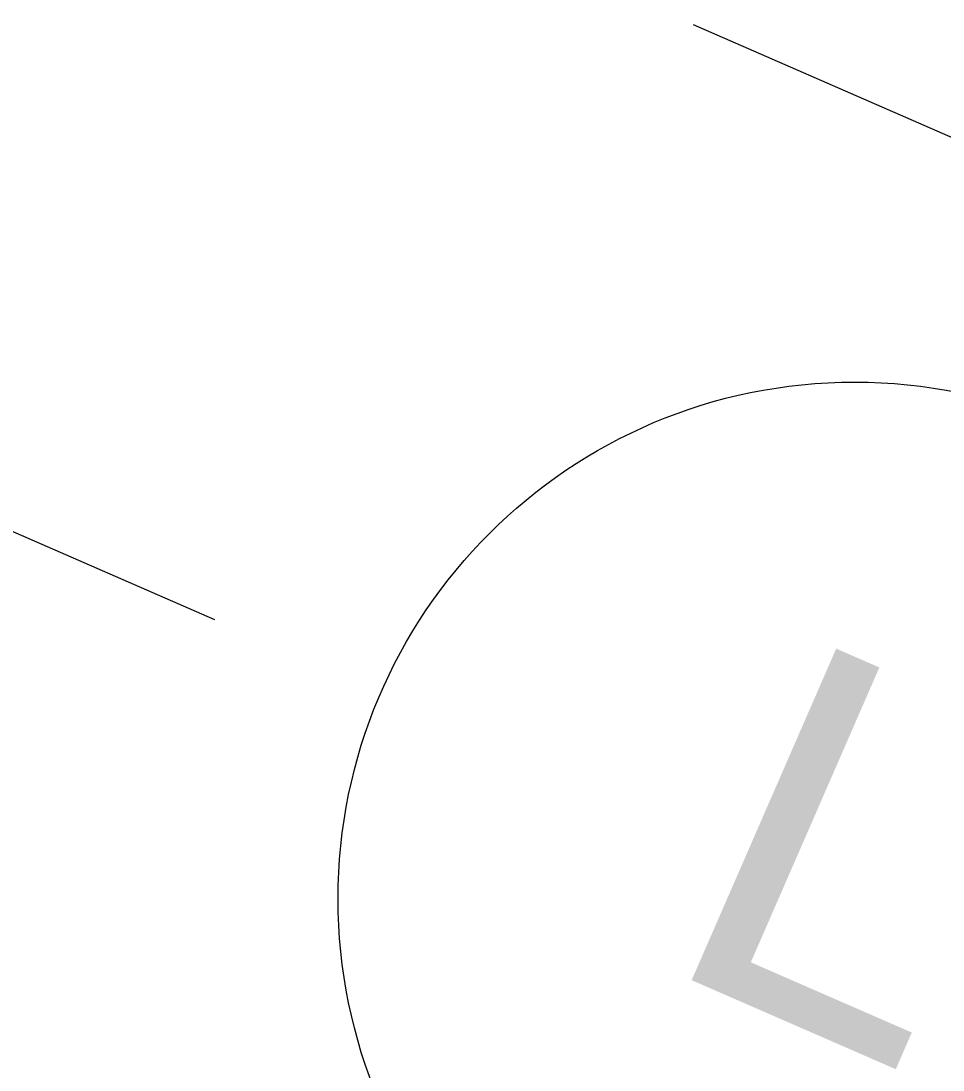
# Model space of a CAD drawing. Header units: millimetres. Extents: x -99530 to 90294, y -97212 to 56397.
# Drawn here: x -22385 to -21493, y -32991 to -31976 of the extents above; entities that cross this region are included whole.
import ezdxf
from ezdxf.enums import TextEntityAlignment as Align

# ---------------------------------------------------------------- set-up
doc = ezdxf.new("R2010")
doc.units = ezdxf.units.MM
doc.header["$MEASUREMENT"] = 0
doc.linetypes.add('Dashed', pattern=[564.444447, 282.222223, -282.222223])
doc.linetypes.add('Double Dashed', pattern=[1093.611073, 529.166651, -211.666656, 141.111112, -211.666656])
doc.layers.add('A-95-MC_Marker_Section_P2.Marker', color=7, linetype='Continuous')
doc.layers.add('New_A-15-MG_Structural_Grid_Phase_2', color=7, linetype='Continuous')
doc.layers.add('A-95-MC_Marker_Section_P2.Marker_Pen_No__1', color=7, linetype='Continuous', lineweight=13)
doc.layers.add('New_A-15-MG_Structural_Grid_Phase_2_Pen_No__222', color=7, linetype='Continuous', lineweight=13, true_color=0x65af33)
doc.styles.add('GENERATED_STYLE_4', font='')
doc.styles.get('GENERATED_STYLE_4').set_extended_font_data('Swis721 BT')

# ---------------------------------------------------------------- blocks, each defined once
blk = doc.blocks.new('Standard grid marker_41')
at = {"layer": 'New_A-15-MG_Structural_Grid_Phase_2_Pen_No__222', "linetype": 'Double Dashed'}
blk.add_line((705.1, 0), (0, 0), dxfattribs=at)
at = {"layer": 'New_A-15-MG_Structural_Grid_Phase_2_Pen_No__222', "linetype": 'Continuous'}
blk.add_circle((-500, 0), 500, dxfattribs=at)
at = {"layer": 'New_A-15-MG_Structural_Grid_Phase_2_Pen_No__222', "style": 'GENERATED_STYLE_4'}
for tag, p in [('AC_MarkerText_1_0', (-500, 43.4)), ('AC_MarkerText_1_1', (12480.1, 43.4))]:
    blk.add_attdef(tag, text='', height=350, rotation=180, dxfattribs=at).set_placement(p, align=Align.MIDDLE_CENTER)
blk = doc.blocks.new('Cutting Plane_5_1', base_point=(18850.6, -50545.4))
at = {"layer": 'A-95-MC_Marker_Section_P2.Marker_Pen_No__1', "linetype": 'Dashed'}
blk.add_line((-6471, -38635.4), (-31881.6, -27555.2), dxfattribs=at)

msp = doc.modelspace()

# ---------------------------------------------------------------- block references
at = {"layer": 'A-95-MC_Marker_Section_P2.Marker'}
msp.add_blockref('Cutting Plane_5_1', (18850.6, -50545.4), dxfattribs=at)
at = {"layer": 'New_A-15-MG_Structural_Grid_Phase_2', "color": 8, "linetype": 'Continuous', "lineweight": 15}
ref = msp.add_blockref('Standard grid marker_41', (-22036.6, -32625.7), dxfattribs=dict(at, zscale=1000, rotation=156.4404115839929))
ref.add_attrib('AC_MarkerText_1', 'L', dxfattribs={"layer": 'New_A-15-MG_Structural_Grid_Phase_2_Pen_No__222', "color": 85, "true_color": 0x65af33, "height": 350, "rotation": 336.4404, "style": 'GENERATED_STYLE_4'}).set_placement((-21578.3, -32782.2), align=Align.MIDDLE_CENTER)

doc.saveas('drawing.dxf')
